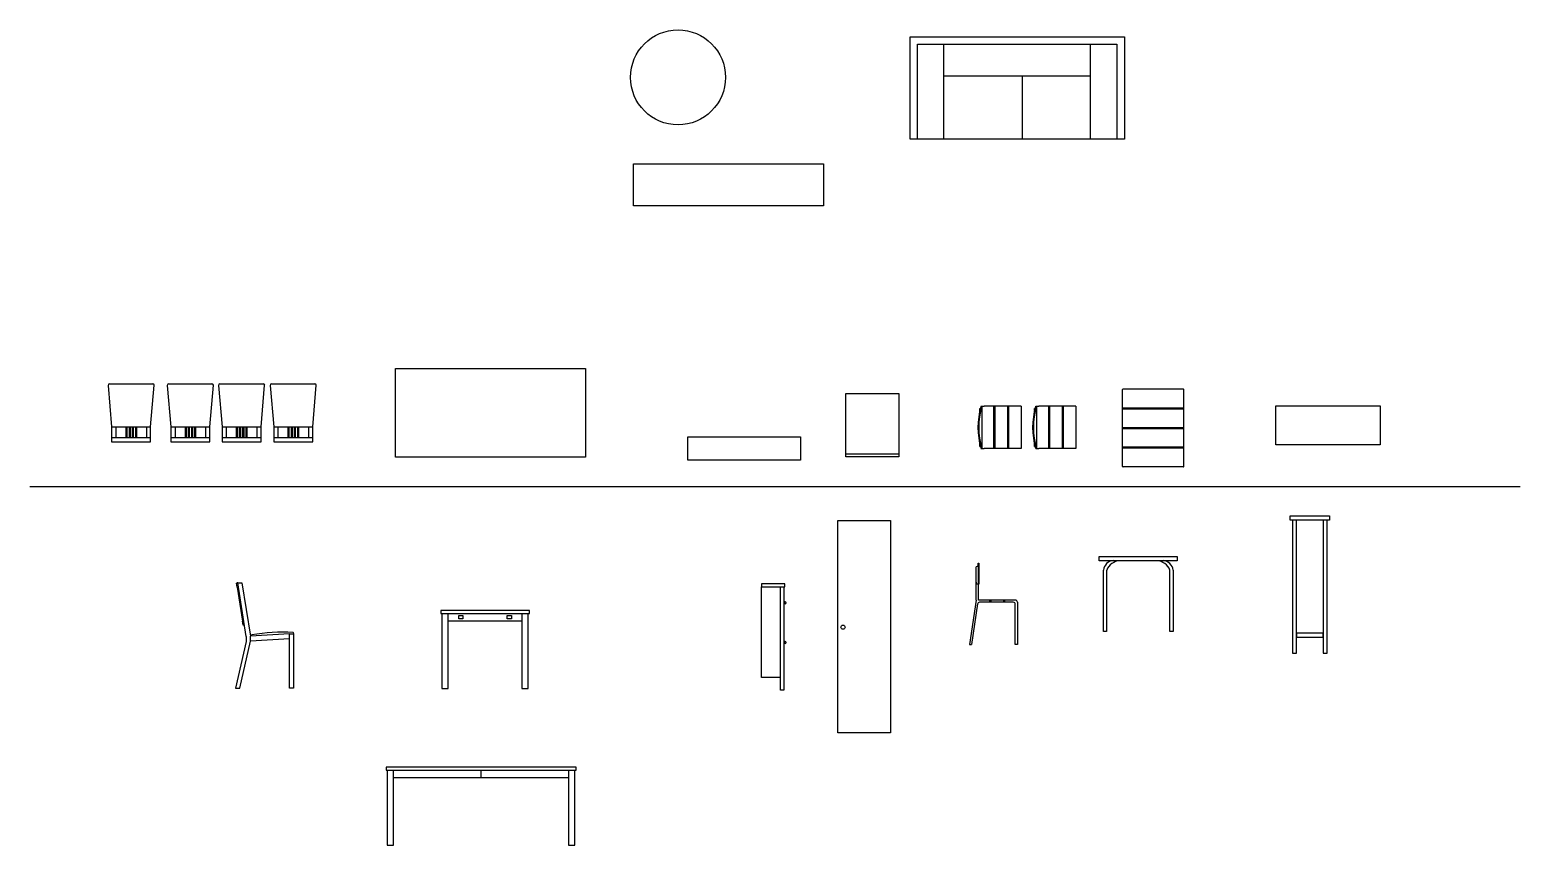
# Model space of a CAD drawing. Header units: inches. Extents: x 27 to 168, y 16 to 93.
import ezdxf

# ---------------------------------------------------------------- set-up
doc = ezdxf.new("R2010")
doc.units = ezdxf.units.IN
doc.header["$MEASUREMENT"] = 0

msp = doc.modelspace()

# ---------------------------------------------------------------- linework, layer by layer
for p, q in [((113.41, 82.57), (113.41, 91.57)), ((127.31, 82.57), (127.31, 91.57)), ((113.41, 88.57), (127.31, 88.57)), ((120.86, 82.57), (120.86, 88.57)), ((34.32, 59.4), (38.41, 59.4)), ((39.93, 59.4), (44.02, 59.4)), ((44.78, 59.4), (48.87, 59.4)), ((49.68, 59.4), (53.77, 59.4)), ((34.18, 59.24), (34.51, 55.3)), ((38.21, 55.3), (38.55, 59.25)), ((39.79, 59.24), (40.12, 55.3)), ((43.82, 55.3), (44.16, 59.25)), ((44.64, 59.24), (44.98, 55.3)), ((48.68, 55.3), (49.01, 59.25)), ((49.54, 59.24), (49.87, 55.3)), ((53.57, 55.3), (53.91, 59.25)), ((116.81, 57.06), (116.87, 57.06)), ((116.81, 56.86), (116.81, 57.06)), ((116.81, 56.86), (116.82, 56.86)), ((116.92, 57.26), (117.22, 57.26)), ((116.99, 57.26), (116.99, 53.26)), ((120.72, 57.26), (117.22, 57.26)), ((118.12, 57.26), (118.12, 53.26)), ((118.22, 57.26), (118.22, 53.26)), ((119.42, 57.26), (119.42, 53.26)), ((119.52, 57.26), (119.52, 53.26)), ((122, 57.06), (122.05, 57.06)), ((122, 56.86), (122, 57.06)), ((122, 56.86), (122, 56.86)), ((122.11, 57.26), (122.41, 57.26)), ((122.18, 57.26), (122.18, 53.26)), ((125.91, 57.26), (122.41, 57.26)), ((123.31, 57.26), (123.31, 53.26)), ((123.41, 57.26), (123.41, 53.26)), ((124.61, 57.26), (124.61, 53.26)), ((124.71, 57.26), (124.71, 53.26)), ((130.33, 57.11), (136.13, 57.11)), ((130.33, 57.01), (136.13, 57.01)), ((132.83, 57.11), (132.83, 57.01)), ((133.63, 57.11), (133.63, 57.01)), ((34.51, 55.3), (38.21, 55.3)), ((34.91, 55.3), (34.91, 54.3)), ((35.86, 55.3), (35.86, 54.3)), ((35.96, 55.3), (35.96, 54.3)), ((36.16, 55.3), (36.16, 54.3)), ((36.26, 55.3), (36.26, 54.3)), ((36.46, 55.3), (36.46, 54.3)), ((36.56, 55.3), (36.56, 54.3)), ((36.76, 55.3), (36.76, 54.3)), ((36.86, 55.3), (36.86, 54.3)), ((37.81, 55.3), (37.81, 54.3)), ((40.12, 55.3), (43.82, 55.3)), ((40.52, 55.3), (40.52, 54.3)), ((41.47, 55.3), (41.47, 54.3)), ((41.57, 55.3), (41.57, 54.3)), ((41.77, 55.3), (41.77, 54.3)), ((41.87, 55.3), (41.87, 54.3)), ((42.07, 55.3), (42.07, 54.3)), ((42.17, 55.3), (42.17, 54.3)), ((42.37, 55.3), (42.37, 54.3)), ((42.47, 55.3), (42.47, 54.3)), ((43.42, 55.3), (43.42, 54.3)), ((44.98, 55.3), (48.68, 55.3)), ((45.38, 55.3), (45.38, 54.3)), ((46.33, 55.3), (46.33, 54.3)), ((46.43, 55.3), (46.43, 54.3)), ((46.63, 55.3), (46.63, 54.3)), ((46.73, 55.3), (46.73, 54.3)), ((46.93, 55.3), (46.93, 54.3)), ((47.03, 55.3), (47.03, 54.3)), ((47.23, 55.3), (47.23, 54.3)), ((47.33, 55.3), (47.33, 54.3)), ((48.28, 55.3), (48.28, 54.3)), ((49.87, 55.3), (53.57, 55.3)), ((50.27, 55.3), (50.27, 54.3)), ((51.22, 55.3), (51.22, 54.3)), ((51.32, 55.3), (51.32, 54.3)), ((51.52, 55.3), (51.52, 54.3)), ((51.62, 55.3), (51.62, 54.3)), ((51.82, 55.3), (51.82, 54.3)), ((51.92, 55.3), (51.92, 54.3)), ((52.12, 55.3), (52.12, 54.3)), ((52.22, 55.3), (52.22, 54.3)), ((53.17, 55.3), (53.17, 54.3)), ((118.22, 55.66), (118.12, 55.66)), ((119.52, 55.66), (119.42, 55.66)), ((123.41, 55.66), (123.31, 55.66)), ((124.71, 55.66), (124.61, 55.66)), ((130.33, 55.26), (136.13, 55.26)), ((130.33, 55.16), (136.13, 55.16)), ((132.83, 55.26), (132.83, 55.16)), ((133.63, 55.26), (133.63, 55.16)), ((34.51, 54.3), (38.21, 54.3)), ((40.12, 54.3), (43.82, 54.3)), ((44.98, 54.3), (48.68, 54.3)), ((49.87, 54.3), (53.57, 54.3)), ((118.22, 54.86), (118.12, 54.86)), ((119.52, 54.86), (119.42, 54.86)), ((123.41, 54.86), (123.31, 54.86)), ((124.71, 54.86), (124.61, 54.86)), ((104.12, 52.76), (109.12, 52.76)), ((116.81, 53.46), (116.81, 53.69)), ((116.81, 53.46), (116.86, 53.46)), ((116.92, 53.26), (117.22, 53.26)), ((122, 53.46), (122, 53.69)), ((122, 53.46), (122.05, 53.46)), ((122.11, 53.26), (122.41, 53.26)), ((130.33, 53.41), (136.13, 53.41)), ((130.33, 53.31), (136.13, 53.31)), ((132.83, 53.41), (132.83, 53.31)), ((133.63, 53.41), (133.63, 53.31)), ((116.73, 41.49), (116.66, 41.49)), ((116.66, 41.39), (116.73, 41.39)), ((46.42, 40.11), (46.36, 40.5)), ((46.42, 40.11), (46.93, 36.91)), ((116.46, 40.59), (116.46, 40.39)), ((116.46, 38.89), (115.82, 34.69)), ((116.6, 38.53), (116.02, 34.69)), ((120.18, 38.89), (116.7, 38.89)), ((119.98, 38.69), (116.78, 38.69)), ((117.77, 38.69), (117.77, 38.89)), ((117.87, 38.69), (117.87, 38.89)), ((119.07, 38.69), (119.07, 38.89)), ((119.17, 38.69), (119.17, 38.89)), ((120.37, 38.69), (120.37, 34.69)), ((46.99, 36.52), (46.93, 36.91)), ((66.41, 36.92), (73.41, 36.92)), ((47.26, 35.46), (47.26, 34.96)), ((51.36, 35.21), (47.66, 34.99)), ((115.82, 34.69), (116.02, 34.69)), ((69.53, 22.08), (69.53, 22.78))]:
    msp.add_line(p, q)
at = {"color": 2}
msp.add_line((26.75, 49.65), (168.03, 49.65), dxfattribs=at)
for points in [[(110.21, 82.57), (110.21, 92.27), (130.51, 92.27), (130.51, 82.57), (110.21, 82.57)], [(110.91, 82.57), (110.91, 91.57), (129.81, 91.57), (129.81, 82.57)], [(83.98, 80.24), (101.98, 80.24), (101.98, 76.24), (83.98, 76.24), (83.98, 80.24)], [(61.42, 60.85), (79.42, 60.85), (79.42, 52.45), (61.42, 52.45), (61.42, 60.85)], [(104.12, 58.46), (109.12, 58.46), (109.12, 52.46), (104.12, 52.46), (104.12, 58.46)], [(130.33, 51.56), (130.33, 58.86)], [(130.38, 58.91), (136.09, 58.91)], [(136.13, 58.86), (136.13, 51.56)], [(120.72, 57.26), (120.72, 53.26), (117.22, 53.26)], [(125.91, 57.26), (125.91, 53.26), (122.41, 53.26)], [(144.87, 57.31), (154.77, 57.31), (154.77, 53.61), (144.87, 53.61), (144.87, 57.31)], [(34.51, 55.3), (34.51, 53.9), (38.21, 53.9), (38.21, 55.3)], [(40.12, 55.3), (40.12, 53.9), (43.82, 53.9), (43.82, 55.3)], [(44.98, 55.3), (44.98, 53.9), (48.68, 53.9), (48.68, 55.3)], [(49.87, 55.3), (49.87, 53.9), (53.57, 53.9), (53.57, 55.3)], [(89.12, 54.36), (99.82, 54.36), (99.82, 52.16), (89.12, 52.16), (89.12, 54.36)], [(136.09, 51.51), (130.38, 51.51)], [(146.24, 46.87), (149.94, 46.87), (149.94, 46.47), (146.24, 46.47), (146.24, 46.87)], [(103.34, 46.45), (108.34, 46.45), (108.34, 26.33), (103.34, 26.33), (103.34, 46.45)], [(146.44, 33.87), (146.84, 33.87), (146.84, 46.47), (146.44, 46.47), (146.44, 33.87)], [(149.34, 33.87), (149.74, 33.87), (149.74, 46.47), (149.34, 46.47), (149.34, 33.87)], [(116.66, 42.09), (116.66, 42.39), (116.73, 42.39), (116.73, 40.41), (116.66, 40.41)], [(128.13, 43.03), (135.53, 43.03), (135.53, 42.63), (128.13, 42.63), (128.13, 43.03)], [(116.46, 38.89), (116.46, 42.06)], [(116.61, 42.09), (116.66, 42.09), (116.66, 38.93)], [(128.53, 35.93), (128.53, 41.73)], [(128.83, 41.73), (128.83, 35.93), (128.53, 35.93)], [(134.83, 35.93), (134.83, 41.73)], [(135.13, 41.73), (135.13, 35.93), (134.83, 35.93)], [(47.26, 35.46), (46.46, 40.54), (46.86, 40.54), (47.66, 35.49)], [(96.12, 40.45), (96.12, 40.15), (98.32, 40.15), (98.32, 40.45), (96.12, 40.45)], [(97.92, 31.55), (96.12, 31.55), (96.12, 40.15)], [(98.22, 40.15), (98.22, 30.35), (97.92, 30.35), (97.92, 40.15)], [(98.32, 38.72), (98.22, 38.72), (98.22, 38.57), (98.32, 38.57)], [(120.37, 34.69), (120.17, 34.69), (120.17, 38.5)], [(65.71, 37.92), (65.71, 37.62), (74.11, 37.62), (74.11, 37.92), (65.71, 37.92)], [(65.81, 37.62), (65.81, 30.52), (66.41, 30.52), (66.41, 37.62)], [(67.41, 37.42), (67.81, 37.42), (67.81, 37.12), (67.41, 37.12), (67.41, 37.42)], [(72.01, 37.42), (72.41, 37.42), (72.41, 37.12), (72.01, 37.12), (72.01, 37.42)], [(73.41, 37.62), (73.41, 30.52), (74.01, 30.52), (74.01, 37.62)], [(51.36, 35.7), (47.66, 35.49)], [(47.66, 34.99), (47.66, 35.49)], [(51.76, 30.54), (51.36, 30.54), (51.36, 35.7), (51.76, 35.7), (51.76, 30.54)], [(146.84, 35.37), (149.34, 35.37), (149.34, 35.77), (146.84, 35.77), (146.84, 35.37)], [(47.26, 34.96), (46.26, 30.54), (46.66, 30.54), (47.66, 34.99)], [(98.32, 34.96), (98.22, 34.96), (98.22, 34.81), (98.32, 34.81)], [(60.53, 23.08), (60.53, 22.78), (78.53, 22.78), (78.53, 23.08), (60.53, 23.08)], [(60.63, 22.78), (60.63, 15.68), (61.23, 15.68), (61.23, 22.78)], [(77.83, 22.78), (77.83, 15.68), (78.43, 15.68), (78.43, 22.78)], [(61.23, 22.08), (77.83, 22.08)]]:
    msp.add_lwpolyline(points)
for centre, radius in [((88.2, 88.42), 4.5), ((103.84, 36.33), 0.2)]:
    msp.add_circle(centre, radius)
for centre, radius, start, end in [((34.34, 59.23), 0.168, 99.546, 176.2746), ((38.38, 59.23), 0.168, 5.9625, 80.454), ((39.95, 59.23), 0.168, 99.546, 176.2746), ((43.99, 59.23), 0.168, 5.9625, 80.454), ((44.81, 59.23), 0.168, 99.546, 176.2746), ((48.85, 59.23), 0.168, 5.9625, 80.454), ((49.71, 59.23), 0.168, 99.546, 176.2746), ((53.74, 59.23), 0.168, 5.9625, 80.454), ((130.4, 58.85), 0.0634, 103.7105, 172.5032), ((136.07, 58.85), 0.0634, 7.4968, 76.2895), ((123.67, 55.26), 7.04, 163.4852, 196.5148), ((123.7, 55.26), 7, 163.4037, 196.5963), ((128.85, 55.26), 7.04, 163.4852, 196.5148), ((128.89, 55.26), 7, 163.4037, 196.5963), ((130.4, 51.57), 0.0634, 187.4968, 256.2895), ((136.07, 51.57), 0.0634, 283.7105, 352.5032), ((129.54, 41.62), 1.02, 95.1142, 173.693), ((130.15, 41.22), 1.41, 92.4547, 158.8904), ((133.52, 41.22), 1.41, 21.1096, 87.5453), ((134.12, 41.62), 1.02, 6.307, 84.8858), ((116.63, 41.56), 0.527, 87.2135, 109.312), ((46.48, 40.28), 0.254, 95.1151, 118.0457), ((46.48, 40.37), 0.269, 259.1106, 280.8894), ((116.63, 39.89), 0.527, 87.2135, 109.312), ((116.79, 38.5), 0.192, 92.3261, 173.3562), ((116.7, 38.94), 0.0476, 182.4678, 263.2858), ((119.98, 38.5), 0.192, 357.6739, 92.3261), ((120.18, 38.7), 0.192, 357.6739, 92.3261), ((47.05, 36.69), 0.254, 95.1151, 118.0457), ((47.05, 36.78), 0.269, 259.1106, 280.8894), ((47.87, 35.37), 0.237, 106.9315, 150.6059), ((50.8, 18.76), 17.1, 86.998, 100.101), ((51.68, 35.75), 0.0883, 326.4024, 81.6677)]:
    msp.add_arc(centre, radius, start, end)
for centre in [(98.36, 38.64), (98.36, 34.88)]:
    msp.add_ellipse(centre, major_axis=(0, -0.15), ratio=0.357638)

doc.saveas('drawing.dxf')
